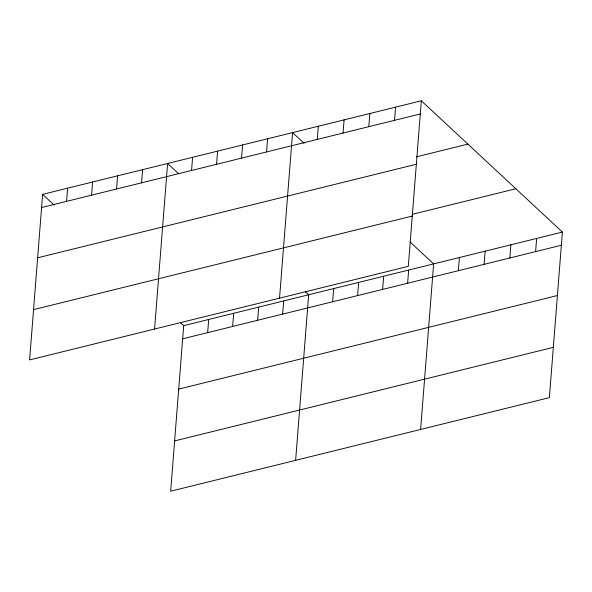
<?xml version="1.0" encoding="UTF-8"?>
<svg xmlns="http://www.w3.org/2000/svg" width="592" height="592" viewBox="0 0 592 592"><rect width="100%" height="100%" fill="white"/><g stroke="black" fill="none" stroke-linecap="round" stroke-linejoin="round"><path stroke-width="0.89" d="M42.631 194.361L29.6 359.921L408.302 266.356L421.334 100.795L42.631 194.361L54.101 205.032M66.585 201.347L67.621 188.182M91.582 195.175L92.618 182.01M116.58 188.996L117.616 175.831M141.569 182.824L142.605 169.66M154.571 329.041L167.603 163.481L178.399 173.53M191.556 170.474L192.592 157.309M180.323 322.507L183.698 325.644L170.666 491.205L549.369 397.639L562.4 232.079L421.334 100.795M216.554 164.295L217.59 151.13M207.659 332.637L208.695 319.473M241.551 158.123L242.587 144.959M232.649 326.458L233.685 313.294M266.541 151.944L267.577 138.78M257.646 320.287L258.682 307.122M279.542 298.168L292.574 132.608L304.044 143.279M282.636 314.108L283.672 300.943M317.29 139.409L318.326 126.244M295.637 460.332L308.669 294.772L305.294 291.627M343.042 133.045L344.078 119.88M332.63 301.757L333.666 288.593M368.794 126.681L369.83 113.523M357.62 295.586L358.656 282.421M394.546 120.324L395.582 107.159M382.617 289.407L383.653 276.242M407.614 283.235L408.65 270.07M420.609 429.452L433.64 263.891L410.027 241.921M458.356 270.692L459.392 257.535M484.108 264.335L485.144 251.171M509.86 257.971L510.896 244.807M535.612 251.607L536.648 238.443M41.595 207.526L420.298 113.96M416.383 156.843L467.887 144.122M37.636 257.816L416.339 164.25M412.839 214.208L515.847 188.759M33.559 309.631L412.261 216.065M183.698 325.644L562.4 232.079M182.662 338.809L561.364 245.243M178.703 389.099L557.405 295.534M174.625 440.914L553.328 347.349"/></g></svg>
